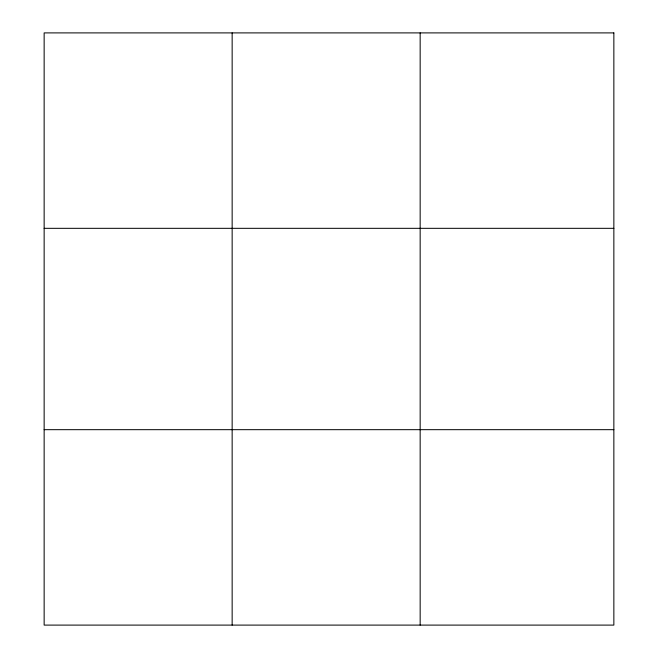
<?xml version="1.0" encoding="UTF-8"?>
<svg xmlns="http://www.w3.org/2000/svg" width="658" height="658" viewBox="0 0 658 658"><rect width="100%" height="100%" fill="white"/><g stroke="black" fill="none" stroke-linecap="round" stroke-linejoin="round"><path stroke-width="0.99" d="M232.151 32.9L232.151 625.1M420.158 32.9L420.158 625.1M44.144 228.326L613.856 228.326M44.144 429.674L613.856 429.674M613.856 32.9L613.856 625.1L44.144 625.1L44.144 32.9L613.856 32.9"/></g></svg>
